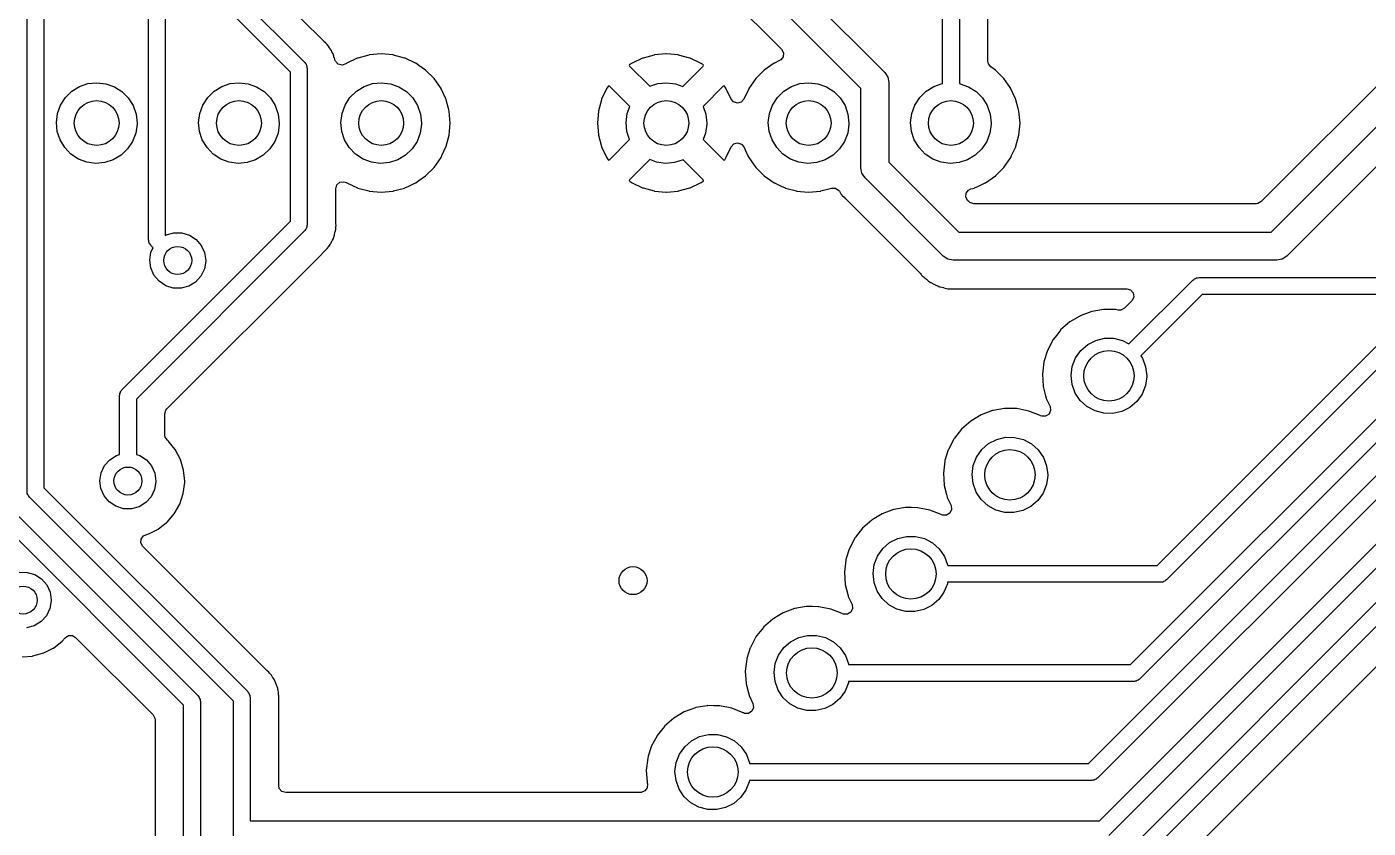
# Model space of a CAD drawing. Extents: x 123 to 292, y -246 to -33.
# Drawn here: x 159.87 to 183.81, y -97.38 to -83.08 of the extents above; entities that cross this region are included whole.
import ezdxf

# ---------------------------------------------------------------- set-up
doc = ezdxf.new("R2010")
doc.units = 0
doc.layers.add('BLACK', color=7, linetype='CONTINUOUS')

msp = doc.modelspace()

# ---------------------------------------------------------------- linework, layer by layer
at = {"layer": 'BLACK', "linetype": 'CONTINUOUS'}
for p, q in [((159.87, -91.3686), (159.87, -69.342)), ((160.17, -69.4041), (160.17, -91.3065)), ((162.037, -86.8765), (162.037, -75.7391)), ((162.337, -75.8012), (162.337, -86.8042)), ((171.423, -80.137), (175.183, -83.8972)), ((174.756, -84.1776), (171.067, -80.4889)), ((176.213, -84.0923), (176.213, -80.9211)), ((176.513, -80.859), (176.513, -84.0933)), ((170.908, -81.0488), (173.339, -83.4796)), ((177.022, -83.6918), (177.022, -80.9411)), ((165.162, -83.3317), (163.89, -82.0601)), ((163.345, -82.2339), (164.829, -83.7174)), ((164.573, -83.8856), (163.089, -82.4021)), ((165.171, -83.3397), (165.162, -83.3317)), ((165.206, -83.3692), (165.171, -83.3397)), ((165.211, -83.3756), (165.206, -83.3692)), ((165.219, -83.3865), (165.211, -83.3756)), ((165.232, -83.4015), (165.219, -83.3865)), ((165.247, -83.4167), (165.232, -83.4015)), ((165.251, -83.4235), (165.247, -83.4167)), ((165.27, -83.4565), (165.251, -83.4235)), ((165.251, -83.4235), (165.251, -83.4235)), ((165.277, -83.4664), (165.27, -83.4565)), ((165.304, -83.5038), (165.277, -83.4664)), ((165.312, -83.5237), (165.304, -83.5038)), ((165.321, -83.5414), (165.312, -83.5237)), ((165.332, -83.5599), (165.321, -83.5414)), ((165.345, -83.6043), (165.332, -83.5599)), ((166.193, -83.5628), (165.979, -83.5815)), ((166.407, -83.5815), (166.193, -83.5628)), ((171.278, -83.5638), (171.074, -83.5816)), ((171.288, -83.5638), (171.278, -83.5638)), ((171.492, -83.5816), (171.288, -83.5638)), ((173.339, -83.4796), (173.373, -83.5419)), ((173.373, -83.5419), (173.368, -83.6128)), ((164.829, -83.7174), (164.838, -83.7345)), ((164.838, -83.7345), (164.852, -83.7485)), ((164.852, -83.7485), (164.858, -83.7676)), ((164.858, -83.7676), (164.867, -83.7847)), ((164.867, -83.7847), (164.867, -83.8044)), ((164.867, -83.8044), (164.873, -83.8235)), ((165.348, -83.6155), (165.345, -83.6043)), ((165.359, -83.6426), (165.348, -83.6155)), ((165.365, -83.6584), (165.359, -83.6426)), ((165.366, -83.6663), (165.365, -83.6584)), ((165.367, -83.667), (165.366, -83.6663)), ((165.376, -83.6925), (165.367, -83.667)), ((165.425, -83.7443), (165.376, -83.6925)), ((165.494, -83.7616), (165.425, -83.7443)), ((165.561, -83.7389), (165.494, -83.7616)), ((165.572, -83.7312), (165.561, -83.7389)), ((165.576, -83.728), (165.572, -83.7312)), ((165.572, -83.7312), (165.572, -83.7312)), ((165.581, -83.7257), (165.576, -83.728)), ((165.766, -83.6395), (165.581, -83.7257)), ((165.581, -83.7257), (165.581, -83.7257)), ((165.771, -83.6372), (165.766, -83.6395)), ((165.766, -83.6395), (165.766, -83.6395)), ((165.777, -83.6358), (165.771, -83.6372)), ((165.974, -83.583), (165.777, -83.6358)), ((165.777, -83.6358), (165.777, -83.6358)), ((165.979, -83.5815), (165.974, -83.583)), ((165.974, -83.583), (165.974, -83.583)), ((166.412, -83.583), (166.407, -83.5815)), ((166.609, -83.6358), (166.412, -83.583)), ((166.412, -83.583), (166.412, -83.583)), ((166.615, -83.6372), (166.609, -83.6358)), ((166.609, -83.6358), (166.609, -83.6358)), ((166.62, -83.6395), (166.615, -83.6372)), ((166.805, -83.7257), (166.62, -83.6395)), ((166.62, -83.6395), (166.62, -83.6395)), ((166.81, -83.728), (166.805, -83.7257)), ((166.805, -83.7257), (166.805, -83.7257)), ((166.864, -83.7664), (166.81, -83.728)), ((166.986, -83.8513), (166.864, -83.7664)), ((170.627, -83.7559), (170.619, -83.7664)), ((170.619, -83.7664), (170.626, -83.7799)), ((170.626, -83.7799), (170.987, -84.1409)), ((170.662, -83.7316), (170.627, -83.7559)), ((170.672, -83.7261), (170.662, -83.7316)), ((170.856, -83.64), (170.672, -83.7261)), ((170.867, -83.6362), (170.856, -83.64)), ((171.064, -83.5835), (170.867, -83.6362)), ((171.074, -83.5816), (171.064, -83.5835)), ((171.502, -83.5835), (171.492, -83.5816)), ((171.699, -83.6362), (171.502, -83.5835)), ((171.578, -84.1416), (171.941, -83.7791)), ((171.71, -83.64), (171.699, -83.6362)), ((171.894, -83.7261), (171.71, -83.64)), ((171.904, -83.7316), (171.894, -83.7261)), ((171.938, -83.7554), (171.904, -83.7316)), ((171.947, -83.7674), (171.938, -83.7554)), ((171.941, -83.7791), (171.947, -83.7674)), ((173.206, -83.728), (173.03, -83.8513)), ((173.211, -83.7257), (173.206, -83.728)), ((173.303, -83.6829), (173.211, -83.7257)), ((173.211, -83.7257), (173.211, -83.7257)), ((173.325, -83.6696), (173.303, -83.6829)), ((173.368, -83.6128), (173.325, -83.6696)), ((177.031, -83.7395), (177.022, -83.6918)), ((177.075, -83.795), (177.031, -83.7395)), ((177.156, -83.8513), (177.075, -83.795)), ((184.303, -83.8008), (181.904, -86.1996)), ((164.573, -86.5484), (164.573, -83.8856)), ((164.873, -83.8235), (164.873, -86.6105)), ((167.138, -84.0033), (166.986, -83.8513)), ((167.261, -84.1794), (167.138, -84.0033)), ((172.878, -84.0033), (172.755, -84.1794)), ((173.03, -83.8513), (172.878, -84.0033)), ((175.183, -83.8972), (175.237, -83.9783)), ((175.237, -83.9783), (175.256, -84.074)), ((177.308, -84.0033), (177.156, -83.8513)), ((177.431, -84.1794), (177.308, -84.0033)), ((160.555, -84.3409), (160.67, -84.2286)), ((160.67, -84.2286), (160.806, -84.1445)), ((160.806, -84.1445), (160.958, -84.0928)), ((160.958, -84.0928), (161.118, -84.076)), ((161.118, -84.076), (161.277, -84.095)), ((161.277, -84.095), (161.429, -84.1489)), ((161.429, -84.1489), (161.564, -84.2349)), ((161.564, -84.2349), (161.677, -84.3488)), ((163.095, -84.3409), (163.21, -84.2286)), ((163.21, -84.2286), (163.346, -84.1445)), ((163.346, -84.1445), (163.498, -84.0928)), ((163.498, -84.0928), (163.658, -84.076)), ((163.658, -84.076), (163.817, -84.095)), ((163.817, -84.095), (163.969, -84.1489)), ((163.969, -84.1489), (164.104, -84.2349)), ((164.104, -84.2349), (164.217, -84.3488)), ((165.635, -84.3409), (165.75, -84.2286)), ((165.75, -84.2286), (165.886, -84.1445)), ((165.886, -84.1445), (166.038, -84.0928)), ((166.038, -84.0928), (166.198, -84.076)), ((166.198, -84.076), (166.357, -84.095)), ((166.357, -84.095), (166.509, -84.1489)), ((166.509, -84.1489), (166.644, -84.2349)), ((166.644, -84.2349), (166.757, -84.3488)), ((167.263, -84.1844), (167.261, -84.1794)), ((167.348, -84.366), (167.263, -84.1844)), ((167.263, -84.1844), (167.263, -84.1844)), ((170.213, -84.1846), (170.127, -84.3694)), ((170.219, -84.1752), (170.213, -84.1846)), ((170.242, -84.1412), (170.219, -84.1752)), ((170.254, -84.1319), (170.242, -84.1412)), ((170.266, -84.1384), (170.254, -84.1319)), ((170.629, -84.5011), (170.266, -84.1384)), ((170.987, -84.1409), (171.128, -84.0928)), ((171.128, -84.0928), (171.288, -84.076)), ((171.288, -84.076), (171.447, -84.095)), ((171.447, -84.095), (171.578, -84.1416)), ((172.299, -84.1391), (171.938, -84.5005)), ((172.313, -84.132), (172.299, -84.1391)), ((172.323, -84.1404), (172.313, -84.132)), ((172.347, -84.1752), (172.323, -84.1404)), ((172.353, -84.1846), (172.347, -84.1752)), ((172.439, -84.3683), (172.353, -84.1846)), ((172.753, -84.1844), (172.667, -84.3683)), ((172.755, -84.1794), (172.753, -84.1844)), ((172.753, -84.1844), (172.753, -84.1844)), ((173.265, -84.3409), (173.38, -84.2286)), ((173.38, -84.2286), (173.516, -84.1445)), ((173.516, -84.1445), (173.668, -84.0928)), ((173.668, -84.0928), (173.828, -84.076)), ((173.828, -84.076), (173.987, -84.095)), ((173.987, -84.095), (174.139, -84.1489)), ((174.139, -84.1489), (174.274, -84.2349)), ((174.274, -84.2349), (174.387, -84.3488)), ((174.756, -85.598), (174.756, -84.1776)), ((175.256, -84.074), (175.256, -85.4944)), ((175.805, -84.3409), (175.92, -84.2286)), ((175.92, -84.2286), (176.056, -84.1445)), ((176.056, -84.1445), (176.208, -84.0928)), ((176.208, -84.0928), (176.213, -84.0923)), ((176.513, -84.0933), (176.527, -84.095)), ((176.527, -84.095), (176.679, -84.1489)), ((176.679, -84.1489), (176.814, -84.2349)), ((176.814, -84.2349), (176.927, -84.3488)), ((177.433, -84.1844), (177.431, -84.1794)), ((177.518, -84.366), (177.433, -84.1844)), ((177.433, -84.1844), (177.433, -84.1844)), ((182.078, -86.745), (184.672, -84.1512)), ((160.413, -84.6267), (160.468, -84.4759)), ((160.468, -84.4759), (160.555, -84.3409)), ((161.677, -84.3488), (161.762, -84.4849)), ((161.762, -84.4849), (161.815, -84.6365)), ((162.953, -84.6267), (163.008, -84.4759)), ((163.008, -84.4759), (163.095, -84.3409)), ((164.217, -84.3488), (164.302, -84.4849)), ((164.302, -84.4849), (164.355, -84.6365)), ((165.493, -84.6267), (165.548, -84.4759)), ((165.548, -84.4759), (165.635, -84.3409)), ((166.757, -84.3488), (166.842, -84.4849)), ((166.842, -84.4849), (166.895, -84.6365)), ((167.352, -84.3742), (167.348, -84.366)), ((167.353, -84.3795), (167.352, -84.3742)), ((167.396, -84.539), (167.353, -84.3795)), ((167.353, -84.3795), (167.353, -84.3795)), ((170.123, -84.3797), (170.07, -84.5766)), ((170.127, -84.3694), (170.123, -84.3797)), ((170.583, -84.6267), (170.629, -84.5011)), ((171.938, -84.5005), (171.985, -84.6365)), ((172.484, -84.4205), (172.439, -84.3683)), ((172.552, -84.4411), (172.484, -84.4205)), ((172.62, -84.4216), (172.552, -84.4411)), ((172.667, -84.3683), (172.62, -84.4216)), ((173.123, -84.6267), (173.178, -84.4759)), ((173.178, -84.4759), (173.265, -84.3409)), ((174.387, -84.3488), (174.472, -84.4849)), ((174.472, -84.4849), (174.525, -84.6365)), ((175.663, -84.6267), (175.718, -84.4759)), ((175.718, -84.4759), (175.805, -84.3409)), ((176.927, -84.3488), (177.012, -84.4849)), ((177.012, -84.4849), (177.065, -84.6365)), ((177.522, -84.3742), (177.518, -84.366)), ((177.523, -84.3795), (177.522, -84.3742)), ((177.566, -84.539), (177.523, -84.3795)), ((177.523, -84.3795), (177.523, -84.3795)), ((160.393, -84.7859), (160.413, -84.6267)), ((161.815, -84.6365), (161.833, -84.796)), ((162.933, -84.7859), (162.953, -84.6267)), ((164.355, -84.6365), (164.373, -84.796)), ((165.473, -84.7859), (165.493, -84.6267)), ((166.895, -84.6365), (166.913, -84.796)), ((167.407, -84.5819), (167.396, -84.539)), ((167.426, -84.796), (167.407, -84.5819)), ((170.069, -84.5874), (170.051, -84.7905)), ((170.07, -84.5766), (170.069, -84.5874)), ((170.563, -84.7859), (170.583, -84.6267)), ((171.985, -84.6365), (172.003, -84.796)), ((173.103, -84.7859), (173.123, -84.6267)), ((174.525, -84.6365), (174.543, -84.796)), ((175.643, -84.7859), (175.663, -84.6267)), ((177.065, -84.6365), (177.083, -84.796)), ((177.577, -84.5819), (177.566, -84.539)), ((177.596, -84.796), (177.577, -84.5819)), ((184.952, -84.578), (182.358, -87.1718)), ((160.409, -84.9457), (160.393, -84.7859)), ((160.459, -85.098), (160.409, -84.9457)), ((161.81, -84.9751), (161.753, -85.1251)), ((161.833, -84.8161), (161.81, -84.9751)), ((161.833, -84.796), (161.833, -84.8161)), ((162.949, -84.9457), (162.933, -84.7859)), ((162.999, -85.098), (162.949, -84.9457)), ((164.35, -84.9751), (164.293, -85.1251)), ((164.373, -84.8161), (164.35, -84.9751)), ((164.373, -84.796), (164.373, -84.8161)), ((165.489, -84.9457), (165.473, -84.7859)), ((165.539, -85.098), (165.489, -84.9457)), ((166.89, -84.9751), (166.833, -85.1251)), ((166.913, -84.8161), (166.89, -84.9751)), ((166.913, -84.796), (166.913, -84.8161)), ((167.407, -85.0101), (167.426, -84.8015)), ((167.426, -84.8015), (167.426, -84.796)), ((170.051, -84.7905), (170.051, -84.8015)), ((170.051, -84.8015), (170.069, -85.0046)), ((170.069, -85.0046), (170.07, -85.0154)), ((170.579, -84.9457), (170.563, -84.7859)), ((170.627, -85.0923), (170.579, -84.9457)), ((171.98, -84.9751), (171.937, -85.0904)), ((172.003, -84.8161), (171.98, -84.9751)), ((172.003, -84.796), (172.003, -84.8161)), ((173.119, -84.9457), (173.103, -84.7859)), ((173.169, -85.098), (173.119, -84.9457)), ((174.52, -84.9751), (174.463, -85.1251)), ((174.543, -84.8161), (174.52, -84.9751)), ((174.543, -84.796), (174.543, -84.8161)), ((175.659, -84.9457), (175.643, -84.7859)), ((175.709, -85.098), (175.659, -84.9457)), ((177.06, -84.9751), (177.003, -85.1251)), ((177.083, -84.8161), (177.06, -84.9751)), ((177.083, -84.796), (177.083, -84.8161)), ((177.577, -85.0101), (177.596, -84.796)), ((160.543, -85.2353), (160.459, -85.098)), ((160.654, -85.3508), (160.543, -85.2353)), ((161.753, -85.1251), (161.665, -85.2588)), ((163.083, -85.2353), (162.999, -85.098)), ((163.194, -85.3508), (163.083, -85.2353)), ((164.293, -85.1251), (164.205, -85.2588)), ((165.623, -85.2353), (165.539, -85.098)), ((165.734, -85.3508), (165.623, -85.2353)), ((166.833, -85.1251), (166.745, -85.2588)), ((167.277, -85.3776), (167.349, -85.2228)), ((167.349, -85.2228), (167.35, -85.2228)), ((167.35, -85.2228), (167.352, -85.2178)), ((167.352, -85.2178), (167.354, -85.2098)), ((167.354, -85.2098), (167.406, -85.0155)), ((167.406, -85.0155), (167.407, -85.0101)), ((167.406, -85.0155), (167.406, -85.0155)), ((170.07, -85.0154), (170.123, -85.2123)), ((170.123, -85.2123), (170.127, -85.2226)), ((170.127, -85.2226), (170.213, -85.4074)), ((170.267, -85.4529), (170.627, -85.0923)), ((171.937, -85.0904), (172.3, -85.4536)), ((172.353, -85.4074), (172.439, -85.2237)), ((172.439, -85.2237), (172.485, -85.1704)), ((172.485, -85.1704), (172.554, -85.1509)), ((172.554, -85.1509), (172.622, -85.1715)), ((172.622, -85.1715), (172.667, -85.2237)), ((172.667, -85.2237), (172.739, -85.3791)), ((173.253, -85.2353), (173.169, -85.098)), ((173.364, -85.3508), (173.253, -85.2353)), ((174.463, -85.1251), (174.375, -85.2588)), ((175.793, -85.2353), (175.709, -85.098)), ((175.904, -85.3508), (175.793, -85.2353)), ((177.003, -85.1251), (176.915, -85.2588)), ((177.447, -85.3776), (177.519, -85.2228)), ((177.519, -85.2228), (177.522, -85.2178)), ((177.519, -85.2228), (177.519, -85.2228)), ((177.522, -85.2178), (177.524, -85.2098)), ((177.524, -85.2098), (177.576, -85.0155)), ((177.576, -85.0155), (177.577, -85.0101)), ((177.576, -85.0155), (177.576, -85.0155)), ((160.788, -85.4387), (160.654, -85.3508)), ((160.939, -85.4946), (160.788, -85.4387)), ((161.41, -85.4517), (161.258, -85.5013)), ((161.548, -85.3695), (161.41, -85.4517)), ((161.665, -85.2588), (161.548, -85.3695)), ((163.328, -85.4387), (163.194, -85.3508)), ((163.479, -85.4946), (163.328, -85.4387)), ((163.95, -85.4517), (163.798, -85.5013)), ((164.088, -85.3695), (163.95, -85.4517)), ((164.205, -85.2588), (164.088, -85.3695)), ((165.868, -85.4387), (165.734, -85.3508)), ((166.019, -85.4946), (165.868, -85.4387)), ((166.49, -85.4517), (166.338, -85.5013)), ((166.628, -85.3695), (166.49, -85.4517)), ((166.745, -85.2588), (166.628, -85.3695)), ((167.138, -85.5887), (167.261, -85.4126)), ((167.261, -85.4126), (167.277, -85.3776)), ((170.213, -85.4074), (170.219, -85.4168)), ((170.219, -85.4168), (170.243, -85.4516)), ((170.243, -85.4516), (170.253, -85.46)), ((170.253, -85.46), (170.267, -85.4529)), ((170.988, -85.4498), (170.625, -85.8129)), ((171.109, -85.4946), (170.988, -85.4498)), ((171.58, -85.4519), (171.428, -85.5013)), ((171.94, -85.8121), (171.58, -85.4519)), ((172.3, -85.4536), (172.312, -85.4601)), ((172.312, -85.4601), (172.324, -85.4508)), ((172.324, -85.4508), (172.347, -85.4168)), ((172.347, -85.4168), (172.353, -85.4074)), ((172.739, -85.3791), (172.755, -85.4126)), ((172.755, -85.4126), (172.878, -85.5887)), ((173.498, -85.4387), (173.364, -85.3508)), ((173.649, -85.4946), (173.498, -85.4387)), ((174.12, -85.4517), (173.968, -85.5013)), ((174.258, -85.3695), (174.12, -85.4517)), ((174.375, -85.2588), (174.258, -85.3695)), ((176.038, -85.4387), (175.904, -85.3508)), ((176.189, -85.4946), (176.038, -85.4387)), ((176.66, -85.4517), (176.508, -85.5013)), ((176.798, -85.3695), (176.66, -85.4517)), ((176.915, -85.2588), (176.798, -85.3695)), ((177.308, -85.5887), (177.431, -85.4126)), ((177.431, -85.4126), (177.447, -85.3776)), ((161.098, -85.5158), (160.939, -85.4946)), ((161.258, -85.5013), (161.098, -85.5158)), ((163.638, -85.5158), (163.479, -85.4946)), ((163.798, -85.5013), (163.638, -85.5158)), ((166.178, -85.5158), (166.019, -85.4946)), ((166.338, -85.5013), (166.178, -85.5158)), ((166.986, -85.7407), (167.138, -85.5887)), ((171.268, -85.5158), (171.109, -85.4946)), ((171.428, -85.5013), (171.268, -85.5158)), ((172.878, -85.5887), (173.03, -85.7407)), ((173.808, -85.5158), (173.649, -85.4946)), ((173.968, -85.5013), (173.808, -85.5158)), ((174.775, -85.6937), (174.756, -85.598)), ((174.829, -85.7748), (174.775, -85.6937)), ((175.256, -85.4944), (176.507, -86.745)), ((176.348, -85.5158), (176.189, -85.4946)), ((176.508, -85.5013), (176.348, -85.5158)), ((177.156, -85.7407), (177.308, -85.5887)), ((165.381, -85.9689), (165.401, -85.9007)), ((165.401, -85.9007), (165.455, -85.8542)), ((165.455, -85.8542), (165.525, -85.8441)), ((165.525, -85.8441), (165.57, -85.8597)), ((165.57, -85.8597), (165.572, -85.8608)), ((165.572, -85.8608), (165.576, -85.864)), ((165.576, -85.864), (165.771, -85.9548)), ((165.771, -85.9548), (165.777, -85.9562)), ((165.777, -85.9562), (165.777, -85.9562)), ((165.777, -85.9562), (165.974, -86.009)), ((166.412, -86.009), (166.609, -85.9562)), ((166.609, -85.9562), (166.615, -85.9548)), ((166.609, -85.9562), (166.609, -85.9562)), ((166.615, -85.9548), (166.685, -85.9219)), ((166.685, -85.9219), (166.805, -85.8663)), ((166.805, -85.8663), (166.81, -85.864)), ((166.805, -85.8663), (166.805, -85.8663)), ((166.81, -85.864), (166.866, -85.8246)), ((166.866, -85.8246), (166.986, -85.7407)), ((170.625, -85.8129), (170.619, -85.8246)), ((170.619, -85.8246), (170.628, -85.8366)), ((170.628, -85.8366), (170.662, -85.8604)), ((170.662, -85.8604), (170.672, -85.8659)), ((170.672, -85.8659), (170.856, -85.952)), ((170.856, -85.952), (170.867, -85.9558)), ((170.867, -85.9558), (171.064, -86.0085)), ((171.502, -86.0085), (171.699, -85.9558)), ((171.699, -85.9558), (171.71, -85.952)), ((171.71, -85.952), (171.894, -85.8659)), ((171.894, -85.8659), (171.904, -85.8604)), ((171.904, -85.8604), (171.939, -85.8361)), ((171.939, -85.8361), (171.947, -85.8256)), ((171.947, -85.8256), (171.94, -85.8121)), ((173.03, -85.7407), (173.206, -85.864)), ((173.206, -85.864), (173.211, -85.8663)), ((173.211, -85.8663), (173.211, -85.8663)), ((173.211, -85.8663), (173.331, -85.9219)), ((173.331, -85.9219), (173.401, -85.9548)), ((173.401, -85.9548), (173.407, -85.9562)), ((173.407, -85.9562), (173.407, -85.9562)), ((173.407, -85.9562), (173.604, -86.009)), ((174.042, -86.009), (174.231, -85.9584)), ((174.231, -85.9584), (174.302, -85.9601)), ((174.302, -85.9601), (174.361, -85.9999)), ((176.226, -87.1718), (174.829, -85.7748)), ((176.72, -85.9721), (176.754, -85.963)), ((176.754, -85.963), (176.779, -85.9562)), ((176.779, -85.9562), (176.785, -85.9548)), ((176.779, -85.9562), (176.779, -85.9562)), ((176.785, -85.9548), (176.855, -85.9219)), ((176.855, -85.9219), (176.975, -85.8663)), ((176.975, -85.8663), (176.98, -85.864)), ((176.975, -85.8663), (176.975, -85.8663)), ((176.98, -85.864), (177.156, -85.7407)), ((165.381, -86.5735), (165.381, -85.9689)), ((165.974, -86.009), (165.974, -86.009)), ((165.974, -86.009), (165.979, -86.0105)), ((165.979, -86.0105), (166.193, -86.0292)), ((166.193, -86.0292), (166.407, -86.0105)), ((166.407, -86.0105), (166.412, -86.009)), ((166.412, -86.009), (166.412, -86.009)), ((171.064, -86.0085), (171.074, -86.0104)), ((171.074, -86.0104), (171.278, -86.0282)), ((171.278, -86.0282), (171.288, -86.0282)), ((171.288, -86.0282), (171.492, -86.0104)), ((171.492, -86.0104), (171.502, -86.0085)), ((173.604, -86.009), (173.604, -86.009)), ((173.604, -86.009), (173.609, -86.0105)), ((173.609, -86.0105), (173.823, -86.0292)), ((173.823, -86.0292), (174.037, -86.0105)), ((174.037, -86.0105), (174.042, -86.009)), ((174.042, -86.009), (174.042, -86.009)), ((174.361, -85.9999), (174.372, -86.0148)), ((174.372, -86.0148), (174.4, -86.0623)), ((174.4, -86.0623), (174.4, -86.0623)), ((174.4, -86.0623), (174.403, -86.0671)), ((174.403, -86.0671), (174.407, -86.0713)), ((174.407, -86.0713), (174.407, -86.0713)), ((174.407, -86.0713), (174.411, -86.0755)), ((174.411, -86.0755), (174.411, -86.0755)), ((174.411, -86.0755), (174.413, -86.0785)), ((174.413, -86.0785), (174.416, -86.0817)), ((174.416, -86.0817), (174.42, -86.0879)), ((174.42, -86.0879), (174.455, -86.1206)), ((174.455, -86.1206), (174.476, -86.1411)), ((174.476, -86.1411), (174.479, -86.1435)), ((174.479, -86.1435), (175.819, -87.4839)), ((176.63, -86.1206), (176.635, -86.0498)), ((176.664, -86.1829), (176.63, -86.1206)), ((176.635, -86.0498), (176.677, -85.993)), ((176.68, -86.1996), (176.664, -86.1829)), ((176.677, -85.993), (176.72, -85.9721)), ((176.701, -86.2165), (176.68, -86.1996)), ((181.904, -86.1996), (181.842, -86.2336)), ((176.769, -86.2365), (176.701, -86.2165)), ((181.815, -86.2365), (176.769, -86.2365)), ((181.842, -86.2336), (181.815, -86.2365)), ((161.565, -89.5559), (164.573, -86.5484)), ((164.858, -86.6664), (164.852, -86.6855)), ((164.867, -86.6493), (164.858, -86.6664)), ((164.873, -86.6105), (164.867, -86.6296)), ((164.867, -86.6296), (164.867, -86.6493)), ((165.382, -86.5853), (165.381, -86.5735)), ((165.381, -86.6722), (165.383, -86.6525)), ((165.381, -86.6937), (165.381, -86.6722)), ((165.386, -86.6313), (165.382, -86.5853)), ((165.383, -86.6525), (165.385, -86.6392)), ((165.385, -86.6392), (165.386, -86.6313)), ((164.829, -86.7166), (161.821, -89.7241)), ((162.043, -86.8956), (162.037, -86.8765)), ((162.043, -86.9153), (162.043, -86.8956)), ((162.052, -86.9324), (162.043, -86.9153)), ((162.337, -86.8042), (162.356, -86.7926)), ((162.356, -86.7926), (162.492, -86.7536)), ((162.492, -86.7536), (162.634, -86.7545)), ((162.634, -86.7545), (162.77, -86.7951)), ((162.77, -86.7951), (162.889, -86.8722)), ((162.889, -86.8722), (162.981, -86.9796)), ((164.838, -86.6995), (164.829, -86.7166)), ((164.852, -86.6855), (164.838, -86.6995)), ((165.294, -86.9484), (165.312, -86.9059)), ((165.312, -86.9059), (165.317, -86.8953)), ((165.317, -86.8953), (165.322, -86.8868)), ((165.322, -86.8868), (165.34, -86.8548)), ((165.34, -86.8548), (165.342, -86.8471)), ((165.342, -86.8471), (165.345, -86.8341)), ((165.342, -86.8471), (165.342, -86.8471)), ((165.345, -86.8341), (165.351, -86.8154)), ((165.351, -86.8154), (165.36, -86.7957)), ((165.36, -86.7957), (165.367, -86.75)), ((165.367, -86.75), (165.37, -86.7384)), ((165.37, -86.7384), (165.381, -86.6937)), ((176.507, -86.745), (182.078, -86.745)), ((162.058, -86.9515), (162.052, -86.9324)), ((162.072, -86.9655), (162.058, -86.9515)), ((162.06, -87.2429), (162.082, -87.1028)), ((162.081, -86.9826), (162.072, -86.9655)), ((162.12, -87.0213), (162.081, -86.9826)), ((162.082, -87.1028), (162.12, -87.0213)), ((162.366, -89.8979), (165.13, -87.1341)), ((162.981, -86.9796), (163.04, -87.1087)), ((163.04, -87.1087), (163.06, -87.249)), ((165.13, -87.1341), (165.139, -87.1262)), ((165.139, -87.1261), (165.146, -87.1219)), ((165.139, -87.1262), (165.139, -87.1261)), ((165.146, -87.1219), (165.194, -87.0702)), ((165.194, -87.0702), (165.197, -87.0674)), ((165.197, -87.0674), (165.217, -87.0468)), ((165.217, -87.0468), (165.22, -87.0433)), ((165.22, -87.0433), (165.228, -87.0343)), ((165.228, -87.0337), (165.259, -87.0006)), ((165.228, -87.0343), (165.228, -87.0337)), ((165.259, -87.0006), (165.27, -86.9818)), ((165.27, -86.9818), (165.281, -86.9653)), ((165.281, -86.9653), (165.289, -86.9546)), ((165.289, -86.9546), (165.294, -86.9484)), ((162.078, -87.3835), (162.06, -87.2429)), ((162.136, -87.5132), (162.078, -87.3835)), ((163.036, -87.401), (162.975, -87.5286)), ((163.06, -87.2612), (163.036, -87.401)), ((163.06, -87.249), (163.06, -87.2612)), ((176.307, -87.226), (176.226, -87.1718)), ((176.226, -87.1718), (176.226, -87.1718)), ((176.403, -87.245), (176.307, -87.226)), ((182.181, -87.245), (176.403, -87.245)), ((182.277, -87.226), (182.181, -87.245)), ((182.358, -87.1718), (182.277, -87.226)), ((182.358, -87.1718), (182.358, -87.1718)), ((162.227, -87.6217), (162.136, -87.5132)), ((162.345, -87.7003), (162.227, -87.6217)), ((162.879, -87.6337), (162.759, -87.7079)), ((162.975, -87.5286), (162.879, -87.6337)), ((175.819, -87.4839), (175.832, -87.4983)), ((175.832, -87.4983), (175.84, -87.5099)), ((175.84, -87.5099), (175.84, -87.5099)), ((175.84, -87.5099), (175.844, -87.5158)), ((175.844, -87.5158), (175.85, -87.5206)), ((175.85, -87.5206), (175.85, -87.5206)), ((175.85, -87.5206), (175.885, -87.55)), ((175.885, -87.55), (175.892, -87.557)), ((175.892, -87.557), (175.898, -87.5627)), ((175.898, -87.5627), (175.901, -87.5649)), ((175.901, -87.5649), (175.92, -87.5803)), ((175.92, -87.5803), (175.924, -87.5831)), ((175.924, -87.5831), (175.964, -87.6176)), ((175.964, -87.6176), (175.979, -87.6303)), ((175.979, -87.6303), (175.986, -87.6337)), ((175.986, -87.6337), (175.991, -87.637)), ((175.991, -87.637), (175.996, -87.6402)), ((175.996, -87.6402), (176.002, -87.6447)), ((179.541, -88.7392), (180.68, -87.6001)), ((180.68, -87.6001), (180.697, -87.5903)), ((180.697, -87.5903), (180.711, -87.5763)), ((180.711, -87.5763), (180.73, -87.5712)), ((180.73, -87.5712), (180.747, -87.5613)), ((180.747, -87.5613), (180.767, -87.5613)), ((180.767, -87.5613), (180.786, -87.5562)), ((180.786, -87.5562), (247.562, -87.5562)), ((162.48, -87.7426), (162.345, -87.7003)), ((162.622, -87.7452), (162.48, -87.7426)), ((162.759, -87.7079), (162.622, -87.7452)), ((176.002, -87.6447), (176.068, -87.6757)), ((176.068, -87.6757), (176.072, -87.6776)), ((176.072, -87.6776), (176.137, -87.7108)), ((176.137, -87.7108), (176.144, -87.7125)), ((176.144, -87.7125), (176.15, -87.7146)), ((176.15, -87.7146), (176.155, -87.7165)), ((176.155, -87.7165), (176.162, -87.7196)), ((176.162, -87.7196), (176.169, -87.7211)), ((176.169, -87.7211), (176.169, -87.7211)), ((176.169, -87.7211), (176.233, -87.7345)), ((176.233, -87.7345), (176.238, -87.7355)), ((176.238, -87.7355), (176.309, -87.7528)), ((176.309, -87.7528), (176.314, -87.7532)), ((176.314, -87.7532), (176.314, -87.7532)), ((176.314, -87.7532), (176.32, -87.7535)), ((176.32, -87.7535), (176.32, -87.7535)), ((176.32, -87.7535), (176.324, -87.7538)), ((176.324, -87.7538), (176.328, -87.7541)), ((176.328, -87.7541), (176.335, -87.7556)), ((176.335, -87.7556), (176.413, -87.7535)), ((176.413, -87.7535), (176.416, -87.7535)), ((176.416, -87.7535), (179.503, -87.7535)), ((179.503, -87.7535), (179.571, -87.7735)), ((179.571, -87.7735), (179.618, -87.8272)), ((179.618, -87.8272), (179.628, -87.8974)), ((180.848, -87.8562), (179.752, -88.9523)), ((247.625, -87.8562), (180.848, -87.8562)), ((179.461, -88.0998), (179.399, -88.1338)), ((179.592, -87.9686), (179.461, -88.0998)), ((179.598, -87.962), (179.592, -87.9686)), ((179.628, -87.8974), (179.598, -87.962)), ((178.485, -88.3469), (178.321, -88.4903)), ((178.529, -88.3205), (178.485, -88.3469)), ((178.662, -88.2416), (178.529, -88.3205)), ((178.672, -88.2357), (178.662, -88.2416)), ((178.876, -88.1604), (178.672, -88.2357)), ((178.882, -88.1594), (178.876, -88.1604)), ((179.085, -88.1245), (178.882, -88.1594)), ((178.882, -88.1594), (178.882, -88.1594)), ((179.09, -88.1235), (179.085, -88.1245)), ((179.085, -88.1245), (179.085, -88.1245)), ((179.193, -88.1249), (179.09, -88.1235)), ((179.302, -88.1263), (179.193, -88.1249)), ((179.308, -88.1264), (179.302, -88.1263)), ((179.302, -88.1263), (179.302, -88.1263)), ((179.347, -88.1342), (179.308, -88.1264)), ((179.399, -88.1338), (179.347, -88.1342)), ((180.042, -92.694), (184.558, -88.1779)), ((178.251, -88.5798), (178.187, -88.6611)), ((178.318, -88.4948), (178.251, -88.5798)), ((178.321, -88.4903), (178.318, -88.4948)), ((184.727, -88.4339), (180.21, -92.95)), ((178.187, -88.6611), (178.085, -88.8536)), ((178.682, -88.8568), (178.804, -88.7502)), ((178.804, -88.7502), (178.948, -88.6758)), ((178.948, -88.6758), (179.106, -88.6379)), ((179.106, -88.6379), (179.268, -88.6388)), ((179.268, -88.6388), (179.425, -88.6783)), ((179.425, -88.6783), (179.541, -88.7392)), ((178.021, -89.0613), (177.995, -89.2773)), ((178.085, -88.8536), (178.021, -89.0613)), ((178.53, -89.1406), (178.589, -88.9895)), ((178.589, -88.9895), (178.682, -88.8568)), ((179.57, -94.4617), (184.984, -89.0479)), ((179.752, -88.9523), (179.782, -88.9957)), ((179.782, -88.9957), (179.839, -89.1474)), ((177.995, -89.2773), (178.01, -89.4944)), ((178.509, -89.3014), (178.53, -89.1406)), ((178.526, -89.4626), (178.509, -89.3014)), ((185.152, -89.304), (179.738, -94.7178)), ((179.839, -89.1474), (179.859, -89.3084)), ((179.859, -89.3084), (179.858, -89.3226)), ((161.555, -89.573), (161.565, -89.5559)), ((178.01, -89.4944), (178.011, -89.5)), ((178.011, -89.5), (178.011, -89.5)), ((178.011, -89.5), (178.053, -89.667)), ((178.582, -89.6149), (178.526, -89.4626)), ((179.836, -89.4831), (179.775, -89.6336)), ((179.858, -89.3226), (179.836, -89.4831)), ((161.521, -89.662), (161.526, -89.6429)), ((161.521, -90.7141), (161.521, -89.662)), ((161.526, -89.6232), (161.536, -89.6061)), ((161.526, -89.6429), (161.526, -89.6232)), ((161.536, -89.6061), (161.541, -89.587)), ((161.541, -89.587), (161.555, -89.573)), ((161.821, -89.7241), (161.821, -90.7142)), ((178.053, -89.667), (178.063, -89.7052)), ((178.063, -89.7052), (178.066, -89.7104)), ((178.066, -89.7104), (178.132, -89.8555)), ((178.673, -89.7495), (178.582, -89.6149)), ((178.792, -89.8586), (178.673, -89.7495)), ((178.818, -96.2295), (185.263, -89.7845)), ((179.68, -89.7653), (179.557, -89.8707)), ((179.775, -89.6336), (179.68, -89.7653)), ((162.329, -89.9869), (162.35, -89.9188)), ((162.329, -90.3625), (162.329, -89.9869)), ((162.35, -89.9188), (162.366, -89.8979)), ((176.904, -90.0034), (176.717, -90.1146)), ((177.108, -89.9281), (176.904, -90.0034)), ((177.114, -89.9272), (177.108, -89.9281)), ((177.317, -89.8923), (177.114, -89.9272)), ((177.114, -89.9272), (177.114, -89.9272)), ((177.322, -89.8913), (177.317, -89.8923)), ((177.317, -89.8923), (177.317, -89.8923)), ((177.425, -89.8926), (177.322, -89.8913)), ((177.534, -89.8941), (177.425, -89.8926)), ((177.54, -89.8941), (177.534, -89.8941)), ((177.534, -89.8941), (177.534, -89.8941)), ((177.753, -89.9366), (177.54, -89.8941)), ((177.955, -90.0172), (177.753, -89.9366)), ((177.96, -90.0203), (177.955, -90.0172)), ((177.961, -90.0206), (177.96, -90.0203)), ((177.983, -90.0293), (177.961, -90.0206)), ((178.054, -90.0291), (177.983, -90.0293)), ((178.114, -89.9905), (178.054, -90.0291)), ((178.143, -89.9258), (178.114, -89.9905)), ((178.132, -89.8555), (178.143, -89.9258)), ((178.935, -89.936), (178.792, -89.8586)), ((179.092, -89.9772), (178.935, -89.936)), ((179.254, -89.9797), (179.092, -89.9772)), ((179.412, -89.9435), (179.254, -89.9797)), ((179.557, -89.8707), (179.412, -89.9435)), ((176.55, -90.2626), (176.425, -90.4213)), ((176.554, -90.258), (176.55, -90.2626)), ((176.717, -90.1146), (176.554, -90.258)), ((185.431, -90.0406), (178.986, -96.4856)), ((162.335, -90.4008), (162.329, -90.3625)), ((162.375, -90.4596), (162.335, -90.4008)), ((162.381, -90.4642), (162.375, -90.4596)), ((162.39, -90.4719), (162.381, -90.4642)), ((162.394, -90.4767), (162.39, -90.4719)), ((162.409, -90.4946), (162.394, -90.4767)), ((162.394, -90.4767), (162.394, -90.4767)), ((162.515, -90.6252), (162.409, -90.4946)), ((176.413, -90.4401), (176.318, -90.6214)), ((176.416, -90.434), (176.413, -90.4401)), ((176.419, -90.4289), (176.416, -90.434)), ((176.425, -90.4213), (176.419, -90.4289)), ((177.036, -90.5179), (177.18, -90.4435)), ((177.18, -90.4435), (177.338, -90.4057)), ((177.338, -90.4057), (177.5, -90.4065)), ((177.5, -90.4065), (177.658, -90.446)), ((177.658, -90.446), (177.801, -90.5219)), ((161.347, -90.8052), (161.467, -90.7296)), ((161.467, -90.7296), (161.521, -90.7141)), ((161.821, -90.7142), (161.881, -90.7321)), ((161.881, -90.7321), (162, -90.8092)), ((162.608, -90.7998), (162.515, -90.6252)), ((176.316, -90.6269), (176.256, -90.8211)), ((176.318, -90.6214), (176.316, -90.6269)), ((176.821, -90.7572), (176.914, -90.6245)), ((176.914, -90.6245), (177.036, -90.5179)), ((177.801, -90.5219), (177.922, -90.6298)), ((177.922, -90.6298), (178.014, -90.7635)), ((179.013, -97.254), (185.72, -90.5465)), ((161.193, -91.0398), (161.253, -90.9115)), ((161.253, -90.9115), (161.347, -90.8052)), ((162, -90.8092), (162.092, -90.9166)), ((162.092, -90.9166), (162.151, -91.0457)), ((162.665, -90.9892), (162.608, -90.7998)), ((162.684, -91.186), (162.665, -90.9892)), ((176.253, -90.8291), (176.228, -91.0451)), ((176.256, -90.8211), (176.253, -90.8291)), ((176.741, -91.0691), (176.762, -90.9083)), ((176.762, -90.9083), (176.821, -90.7572)), ((178.014, -90.7635), (178.071, -90.9152)), ((178.071, -90.9152), (178.091, -91.0762)), ((185.889, -90.8026), (179.181, -97.5101)), ((161.171, -91.1799), (161.193, -91.0398)), ((161.189, -91.3205), (161.171, -91.1799)), ((162.171, -91.1982), (162.147, -91.338)), ((162.151, -91.0457), (162.171, -91.186)), ((162.171, -91.186), (162.171, -91.1982)), ((162.659, -91.4105), (162.684, -91.2143)), ((162.684, -91.2143), (162.684, -91.186)), ((176.228, -91.0451), (176.242, -91.2621)), ((176.759, -91.2303), (176.741, -91.0691)), ((176.814, -91.3826), (176.759, -91.2303)), ((178.091, -91.0903), (178.068, -91.2509)), ((178.091, -91.0762), (178.091, -91.0903)), ((159.875, -91.3877), (159.87, -91.3686)), ((159.875, -91.4074), (159.875, -91.3877)), ((159.885, -91.4245), (159.875, -91.4074)), ((159.89, -91.4436), (159.885, -91.4245)), ((159.904, -91.4575), (159.89, -91.4436)), ((159.914, -91.4746), (159.904, -91.4575)), ((160.17, -91.3065), (163.809, -94.9455)), ((161.247, -91.4502), (161.189, -91.3205)), ((161.338, -91.5587), (161.247, -91.4502)), ((162.086, -91.4656), (161.99, -91.5707)), ((162.147, -91.338), (162.086, -91.4656)), ((162.597, -91.5982), (162.659, -91.4105)), ((176.242, -91.2621), (176.243, -91.2677)), ((176.243, -91.2677), (176.243, -91.2677)), ((176.243, -91.2677), (176.284, -91.4266)), ((176.284, -91.4266), (176.295, -91.473)), ((176.905, -91.5173), (176.814, -91.3826)), ((178.007, -91.4014), (177.913, -91.5331)), ((178.068, -91.2509), (178.007, -91.4014)), ((162.664, -95.1851), (159.152, -91.6731)), ((159.408, -91.5049), (162.92, -95.0169)), ((163.553, -95.1137), (159.914, -91.4746)), ((161.456, -91.6373), (161.338, -91.5587)), ((161.591, -91.6796), (161.456, -91.6373)), ((161.733, -91.6822), (161.591, -91.6796)), ((161.87, -91.6449), (161.733, -91.6822)), ((161.99, -91.5707), (161.87, -91.6449)), ((162.499, -91.7701), (162.597, -91.5982)), ((175.34, -91.6959), (175.136, -91.7712)), ((175.346, -91.6949), (175.34, -91.6959)), ((175.549, -91.66), (175.346, -91.6949)), ((175.346, -91.6949), (175.346, -91.6949)), ((175.555, -91.6591), (175.549, -91.66)), ((175.549, -91.66), (175.549, -91.66)), ((175.657, -91.6604), (175.555, -91.6591)), ((175.766, -91.6618), (175.657, -91.6604)), ((175.772, -91.6619), (175.766, -91.6618)), ((175.766, -91.6618), (175.766, -91.6618)), ((175.986, -91.7043), (175.772, -91.6619)), ((176.188, -91.7849), (175.986, -91.7043)), ((176.295, -91.473), (176.298, -91.4782)), ((176.298, -91.4782), (176.365, -91.6233)), ((176.375, -91.6935), (176.346, -91.7582)), ((176.365, -91.6233), (176.375, -91.6935)), ((177.025, -91.6264), (176.905, -91.5173)), ((177.167, -91.7038), (177.025, -91.6264)), ((177.324, -91.745), (177.167, -91.7038)), ((177.789, -91.6384), (177.644, -91.7113)), ((177.913, -91.5331), (177.789, -91.6384)), ((178.906, -98.402), (185.72, -91.5879)), ((162.214, -92.0416), (162.351, -91.9343)), ((162.351, -91.9343), (162.365, -91.9237)), ((162.365, -91.9237), (162.37, -91.9199)), ((162.37, -91.9199), (162.499, -91.7701)), ((174.949, -91.8824), (174.786, -92.0258)), ((174.985, -91.8614), (174.949, -91.8824)), ((175.017, -91.8423), (174.985, -91.8614)), ((175.136, -91.7712), (175.017, -91.8423)), ((176.192, -91.788), (176.188, -91.7849)), ((176.193, -91.7883), (176.192, -91.788)), ((176.215, -91.7971), (176.193, -91.7883)), ((176.286, -91.7968), (176.215, -91.7971)), ((176.346, -91.7582), (176.286, -91.7968)), ((177.486, -91.7475), (177.324, -91.745)), ((177.644, -91.7113), (177.486, -91.7475)), ((185.889, -91.844), (179.074, -98.6581)), ((161.908, -92.2209), (161.95, -92.164)), ((161.95, -92.164), (161.992, -92.1435)), ((161.992, -92.1435), (162.037, -92.1308)), ((162.037, -92.1308), (162.043, -92.128)), ((162.043, -92.128), (162.208, -92.0444)), ((162.043, -92.128), (162.043, -92.128)), ((162.208, -92.0444), (162.214, -92.0416)), ((162.208, -92.0444), (162.208, -92.0444)), ((174.657, -92.1897), (174.651, -92.1966)), ((174.782, -92.0303), (174.657, -92.1897)), ((174.786, -92.0258), (174.782, -92.0303)), ((175.413, -92.2113), (175.57, -92.1734)), ((175.57, -92.1734), (175.733, -92.1743)), ((175.733, -92.1743), (175.89, -92.2138)), ((161.903, -92.2917), (161.908, -92.2209)), ((161.937, -92.354), (161.903, -92.2917)), ((164.142, -94.5598), (161.937, -92.354)), ((174.546, -92.4019), (174.489, -92.5852)), ((174.55, -92.3891), (174.546, -92.4019)), ((174.651, -92.1966), (174.55, -92.3891)), ((175.053, -92.525), (175.146, -92.3923)), ((175.146, -92.3923), (175.269, -92.2857)), ((175.269, -92.2857), (175.413, -92.2113)), ((175.89, -92.2138), (176.033, -92.2897)), ((176.033, -92.2897), (176.154, -92.3976)), ((176.154, -92.3976), (176.246, -92.5312)), ((179.46, -98.9915), (186.062, -92.3894)), ((174.485, -92.5969), (174.46, -92.8129)), ((174.489, -92.5852), (174.485, -92.5969)), ((174.994, -92.6761), (175.053, -92.525)), ((176.246, -92.5312), (176.303, -92.683)), ((159.732, -92.8153), (159.874, -92.8162)), ((159.874, -92.8162), (160.01, -92.8568)), ((160.01, -92.8568), (160.129, -92.9339)), ((174.46, -92.8129), (174.474, -93.0299)), ((174.973, -92.8369), (174.994, -92.6761)), ((174.991, -92.9981), (174.973, -92.8369)), ((176.303, -92.683), (176.305, -92.694)), ((176.305, -92.694), (180.042, -92.694)), ((160.129, -92.9339), (160.222, -93.0413)), ((160.222, -93.0413), (160.28, -93.1704)), ((174.474, -93.0299), (174.475, -93.0355)), ((174.475, -93.0355), (174.475, -93.0355)), ((174.475, -93.0355), (174.521, -93.2142)), ((175.047, -93.1504), (174.991, -92.9981)), ((176.3, -93.0187), (176.239, -93.1692)), ((176.303, -92.994), (176.3, -93.0187)), ((180.104, -92.994), (176.303, -92.994)), ((180.124, -92.9889), (180.104, -92.994)), ((180.143, -92.9889), (180.124, -92.9889)), ((180.16, -92.979), (180.143, -92.9889)), ((180.179, -92.9739), (180.16, -92.979)), ((180.193, -92.9599), (180.179, -92.9739)), ((180.21, -92.95), (180.193, -92.9599)), ((160.3, -93.3229), (160.277, -93.4627)), ((160.28, -93.1704), (160.3, -93.3107)), ((160.3, -93.3107), (160.3, -93.3229)), ((174.521, -93.2142), (174.528, -93.2407)), ((174.528, -93.2407), (174.53, -93.246)), ((174.53, -93.246), (174.597, -93.3911)), ((175.137, -93.285), (175.047, -93.1504)), ((175.257, -93.3942), (175.137, -93.285)), ((176.145, -93.3009), (176.022, -93.4062)), ((176.239, -93.1692), (176.145, -93.3009)), ((160.215, -93.5903), (160.12, -93.6954)), ((160.277, -93.4627), (160.215, -93.5903)), ((173.276, -93.594), (173.2, -93.6395)), ((173.369, -93.539), (173.276, -93.594)), ((173.573, -93.4637), (173.369, -93.539)), ((173.578, -93.4627), (173.573, -93.4637)), ((173.781, -93.4278), (173.578, -93.4627)), ((173.578, -93.4627), (173.578, -93.4627)), ((173.787, -93.4268), (173.781, -93.4278)), ((173.781, -93.4278), (173.781, -93.4278)), ((173.89, -93.4282), (173.787, -93.4268)), ((173.999, -93.4296), (173.89, -93.4282)), ((174.004, -93.4297), (173.999, -93.4296)), ((173.999, -93.4296), (173.999, -93.4296)), ((174.218, -93.4721), (174.004, -93.4297)), ((174.42, -93.5527), (174.218, -93.4721)), ((174.425, -93.5558), (174.42, -93.5527)), ((174.425, -93.5561), (174.425, -93.5558)), ((174.447, -93.5648), (174.425, -93.5561)), ((174.518, -93.5646), (174.447, -93.5648)), ((174.578, -93.526), (174.518, -93.5646)), ((174.607, -93.4613), (174.578, -93.526)), ((174.597, -93.3911), (174.607, -93.4613)), ((175.399, -93.4716), (175.257, -93.3942)), ((175.556, -93.5127), (175.399, -93.4716)), ((175.719, -93.5153), (175.556, -93.5127)), ((175.877, -93.4791), (175.719, -93.5153)), ((176.022, -93.4062), (175.877, -93.4791)), ((159.999, -93.7696), (159.862, -93.8069)), ((160.12, -93.6954), (159.999, -93.7696)), ((173.014, -93.7981), (172.899, -93.9448)), ((173.018, -93.7936), (173.014, -93.7981)), ((173.182, -93.6502), (173.018, -93.7936)), ((173.2, -93.6395), (173.182, -93.6502)), ((160.343, -94.1663), (160.499, -94.0445)), ((160.499, -94.0445), (160.552, -93.9834)), ((160.552, -93.9834), (160.612, -93.9449)), ((160.612, -93.9449), (160.683, -93.9448)), ((160.683, -93.9448), (160.736, -93.9767)), ((160.736, -93.9767), (162.119, -95.3589)), ((172.883, -93.9644), (172.782, -94.1569)), ((172.899, -93.9448), (172.883, -93.9644)), ((173.379, -94.1601), (173.501, -94.0535)), ((173.501, -94.0535), (173.645, -93.9791)), ((173.645, -93.9791), (173.803, -93.9412)), ((173.803, -93.9412), (173.965, -93.9421)), ((173.965, -93.9421), (174.122, -93.9816)), ((174.122, -93.9816), (174.265, -94.0575)), ((174.265, -94.0575), (174.387, -94.1654)), ((159.785, -94.3234), (159.97, -94.3091)), ((159.97, -94.3091), (159.976, -94.3087)), ((159.97, -94.3091), (159.97, -94.3091)), ((159.976, -94.3087), (160.167, -94.2555)), ((160.167, -94.2555), (160.172, -94.2527)), ((160.172, -94.2527), (160.338, -94.1691)), ((160.172, -94.2527), (160.172, -94.2527)), ((160.338, -94.1691), (160.343, -94.1663)), ((160.338, -94.1691), (160.338, -94.1691)), ((172.78, -94.1624), (172.721, -94.3533)), ((172.782, -94.1569), (172.78, -94.1624)), ((173.226, -94.4439), (173.285, -94.2928)), ((173.285, -94.2928), (173.379, -94.1601)), ((174.387, -94.1654), (174.478, -94.299)), ((174.478, -94.299), (174.536, -94.4507)), ((164.151, -94.5678), (164.142, -94.5598)), ((164.187, -94.5972), (164.151, -94.5678)), ((172.718, -94.3646), (172.692, -94.5806)), ((172.692, -94.5806), (172.706, -94.7977)), ((172.721, -94.3533), (172.718, -94.3646)), ((173.205, -94.6047), (173.226, -94.4439)), ((174.536, -94.4507), (174.537, -94.4617)), ((174.537, -94.4617), (179.57, -94.4617)), ((164.199, -94.614), (164.187, -94.5972)), ((164.199, -94.6146), (164.199, -94.614)), ((164.212, -94.6296), (164.199, -94.6146)), ((164.227, -94.6448), (164.212, -94.6296)), ((164.231, -94.6516), (164.227, -94.6448)), ((164.251, -94.6845), (164.231, -94.6516)), ((164.231, -94.6516), (164.231, -94.6516)), ((164.257, -94.6945), (164.251, -94.6845)), ((164.285, -94.7318), (164.257, -94.6945)), ((164.293, -94.7518), (164.285, -94.7318)), ((164.301, -94.7695), (164.293, -94.7518)), ((164.312, -94.788), (164.301, -94.7695)), ((164.314, -94.7956), (164.312, -94.788)), ((164.325, -94.8323), (164.314, -94.7956)), ((164.314, -94.7956), (164.314, -94.7956)), ((172.706, -94.7977), (172.708, -94.8033)), ((172.708, -94.8033), (172.708, -94.8033)), ((172.708, -94.8033), (172.742, -94.9401)), ((173.223, -94.7659), (173.205, -94.6047)), ((173.279, -94.9182), (173.223, -94.7659)), ((174.532, -94.7864), (174.472, -94.9369)), ((174.536, -94.7617), (174.532, -94.7864)), ((179.632, -94.7617), (174.536, -94.7617)), ((179.651, -94.7566), (179.632, -94.7617)), ((179.671, -94.7566), (179.651, -94.7566)), ((179.688, -94.7468), (179.671, -94.7566)), ((179.707, -94.7416), (179.688, -94.7468)), ((179.721, -94.7277), (179.707, -94.7416)), ((179.738, -94.7178), (179.721, -94.7277)), ((162.92, -95.0169), (162.93, -95.034)), ((162.93, -95.034), (162.944, -95.048)), ((162.944, -95.048), (162.949, -95.0671)), ((163.809, -94.9455), (163.819, -94.9626)), ((163.819, -94.9626), (163.833, -94.9766)), ((163.833, -94.9766), (163.838, -94.9957)), ((163.838, -94.9957), (163.848, -95.0128)), ((163.848, -95.0128), (163.848, -95.0325)), ((163.848, -95.0325), (163.853, -95.0516)), ((163.853, -95.0516), (163.853, -97.254)), ((164.329, -94.8436), (164.325, -94.8323)), ((164.346, -94.8865), (164.329, -94.8436)), ((164.348, -94.9043), (164.346, -94.8865)), ((164.349, -94.9078), (164.348, -94.9043)), ((164.353, -94.9272), (164.349, -94.9078)), ((164.359, -94.9478), (164.353, -94.9272)), ((164.359, -94.9557), (164.359, -94.9478)), ((164.36, -94.9939), (164.359, -94.9557)), ((164.359, -94.9557), (164.359, -94.9557)), ((164.361, -95.0058), (164.36, -94.9939)), ((164.362, -95.0102), (164.361, -95.0058)), ((164.362, -95.0392), (164.362, -95.0102)), ((164.362, -95.0432), (164.362, -95.0392)), ((164.364, -95.114), (164.362, -95.0432)), ((172.742, -94.9401), (172.76, -95.0085)), ((172.76, -95.0085), (172.762, -95.0137)), ((172.762, -95.0137), (172.829, -95.1588)), ((173.369, -95.0528), (173.279, -94.9182)), ((173.489, -95.162), (173.369, -95.0528)), ((174.472, -94.9369), (174.377, -95.0686)), ((162.664, -108.494), (162.664, -95.1851)), ((162.949, -95.0671), (162.959, -95.0842)), ((162.959, -95.0842), (162.959, -95.1039)), ((162.959, -95.1039), (162.964, -95.123)), ((162.964, -95.123), (162.964, -108.494)), ((163.553, -104.176), (163.553, -95.1137)), ((164.362, -95.1218), (164.364, -95.114)), ((164.362, -95.1336), (164.362, -95.1218)), ((164.362, -96.6195), (164.362, -95.1336)), ((171.805, -95.2314), (171.601, -95.3067)), ((171.811, -95.2305), (171.805, -95.2314)), ((172.013, -95.1956), (171.811, -95.2305)), ((171.811, -95.2305), (171.811, -95.2305)), ((172.019, -95.1946), (172.013, -95.1956)), ((172.013, -95.1956), (172.013, -95.1956)), ((172.122, -95.1959), (172.019, -95.1946)), ((172.231, -95.1974), (172.122, -95.1959)), ((172.237, -95.1974), (172.231, -95.1974)), ((172.231, -95.1974), (172.231, -95.1974)), ((172.45, -95.2399), (172.237, -95.1974)), ((172.652, -95.3205), (172.45, -95.2399)), ((172.81, -95.2938), (172.751, -95.3324)), ((172.839, -95.2291), (172.81, -95.2938)), ((172.829, -95.1588), (172.839, -95.2291)), ((173.632, -95.2393), (173.489, -95.162)), ((173.789, -95.2805), (173.632, -95.2393)), ((173.951, -95.283), (173.789, -95.2805)), ((174.109, -95.2468), (173.951, -95.283)), ((174.254, -95.174), (174.109, -95.2468)), ((174.377, -95.0686), (174.254, -95.174)), ((162.119, -95.3589), (162.153, -95.4212)), ((162.153, -95.4212), (162.155, -95.4479)), ((162.155, -95.4479), (162.155, -108.141)), ((171.414, -95.4179), (171.25, -95.5613)), ((171.601, -95.3067), (171.414, -95.4179)), ((172.657, -95.3236), (172.652, -95.3205)), ((172.657, -95.3239), (172.657, -95.3236)), ((172.68, -95.3326), (172.657, -95.3239)), ((172.751, -95.3324), (172.68, -95.3326)), ((171.116, -95.7322), (171.014, -95.9247)), ((171.119, -95.7276), (171.116, -95.7322)), ((171.247, -95.5659), (171.119, -95.7276)), ((171.25, -95.5613), (171.247, -95.5659)), ((171.733, -95.8212), (171.877, -95.7468)), ((171.877, -95.7468), (172.035, -95.709)), ((172.035, -95.709), (172.197, -95.7098)), ((172.197, -95.7098), (172.354, -95.7493)), ((172.354, -95.7493), (172.498, -95.8252)), ((171.013, -95.9302), (170.961, -96.0974)), ((171.014, -95.9247), (171.013, -95.9302)), ((171.518, -96.0605), (171.611, -95.9278)), ((171.611, -95.9278), (171.733, -95.8212)), ((172.498, -95.8252), (172.619, -95.9331)), ((172.619, -95.9331), (172.711, -96.0668)), ((170.95, -96.1324), (170.924, -96.3484)), ((170.961, -96.0974), (170.95, -96.1324)), ((171.437, -96.3724), (171.459, -96.2116)), ((171.459, -96.2116), (171.518, -96.0605)), ((172.711, -96.0668), (172.768, -96.2185)), ((172.768, -96.2185), (172.769, -96.2295)), ((172.769, -96.2295), (178.818, -96.2295)), ((170.924, -96.3484), (170.939, -96.5654)), ((171.455, -96.5336), (171.437, -96.3724)), ((178.969, -96.4954), (178.955, -96.5094)), ((178.986, -96.4856), (178.969, -96.4954)), ((164.373, -96.6719), (164.362, -96.6195)), ((164.419, -96.7255), (164.373, -96.6719)), ((164.487, -96.7455), (164.419, -96.7255)), ((170.901, -96.7177), (170.836, -96.7448)), ((170.942, -96.6595), (170.901, -96.7177)), ((170.939, -96.5654), (170.94, -96.571)), ((170.94, -96.571), (170.94, -96.571)), ((170.94, -96.571), (170.944, -96.5885)), ((170.944, -96.5885), (170.942, -96.6595)), ((171.511, -96.686), (171.455, -96.5336)), ((171.601, -96.8206), (171.511, -96.686)), ((172.704, -96.7047), (172.609, -96.8364)), ((172.764, -96.5542), (172.704, -96.7047)), ((172.768, -96.5295), (172.764, -96.5542)), ((178.88, -96.5295), (172.768, -96.5295)), ((178.899, -96.5244), (178.88, -96.5295)), ((178.919, -96.5244), (178.899, -96.5244)), ((178.936, -96.5145), (178.919, -96.5244)), ((178.955, -96.5094), (178.936, -96.5145)), ((170.822, -96.7455), (164.487, -96.7455)), ((170.836, -96.7448), (170.822, -96.7455)), ((171.721, -96.9297), (171.601, -96.8206)), ((171.864, -97.0071), (171.721, -96.9297)), ((172.486, -96.9417), (172.341, -97.0146)), ((172.609, -96.8364), (172.486, -96.9417)), ((172.021, -97.0483), (171.864, -97.0071)), ((172.183, -97.0508), (172.021, -97.0483)), ((172.341, -97.0146), (172.183, -97.0508)), ((163.853, -97.254), (179.013, -97.254))]:
    msp.add_line(p, q, dxfattribs=at)
at = {"layer": 'BLACK'}
for centre, radius in [((161.113, -84.796), 0.4), ((163.653, -84.796), 0.4), ((166.193, -84.796), 0.4), ((171.283, -84.796), 0.4), ((173.823, -84.796), 0.4), ((176.363, -84.796), 0.4), ((162.56, -87.249), 0.25), ((179.184, -89.3084), 0.45), ((177.416, -91.0762), 0.45), ((161.671, -91.186), 0.25), ((175.648, -92.844), 0.45), ((170.688, -92.964), 0.25), ((159.8, -93.3107), 0.25), ((173.88, -94.6117), 0.45), ((172.112, -96.3795), 0.45)]:
    msp.add_circle(centre, radius, dxfattribs=at)

doc.saveas('drawing.dxf')
